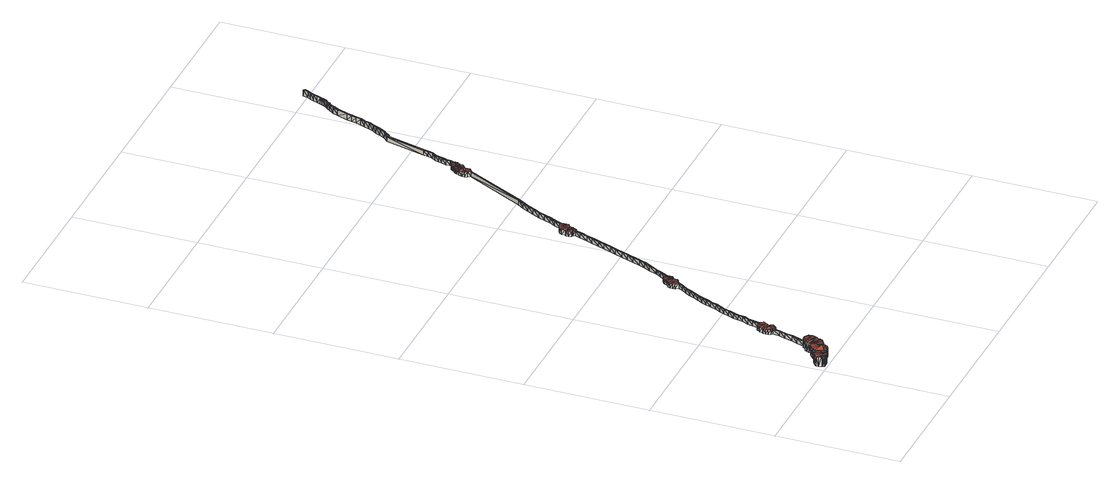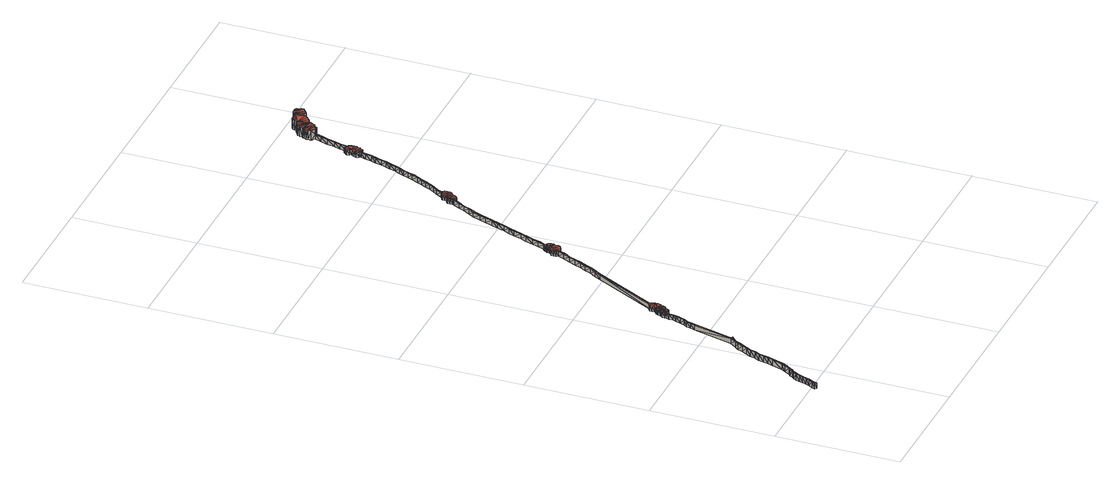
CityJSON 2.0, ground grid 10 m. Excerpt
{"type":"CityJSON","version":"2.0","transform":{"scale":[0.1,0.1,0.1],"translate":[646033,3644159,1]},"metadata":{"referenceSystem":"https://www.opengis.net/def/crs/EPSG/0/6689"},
"CityObjects":{
"otherconstruction1":{"type":"OtherConstruction","attributes":{"class":"08","function":"0801"},"geometry":[{"type":"MultiSurface","lod":"3","boundaries":[[[0,1,2]],[[0,3,1]],[[4,5,6]],[[7,8,9]],[[10,11,12]],[[13,10,14]],[[6,9,8]],[[15,16,7]],[[11,17,18]],[[12,14,10]],[[19,20,21]],[[22,23,19]],[[24,25,26]],[[27,24,28]],[[8,7,16]],[[29,30,15]],[[17,30,31]],[[18,12,11]],[[20,19,23]],[[32,33,22]],[[25,34,35]],[[26,28,24]],[[16,15,30]],[[31,18,17]],[[23,22,33]],[[36,37,32]],[[34,38,39]],[[35,26,25]],[[29,31,30]],[[40,41,4]],[[33,32,37]],[[42,43,36]],[[38,44,45]],[[39,35,34]],[[46,47,48]],[[49,50,46]],[[51,52,53]],[[54,55,53]],[[5,4,41]],[[56,57,40]],[[58,59,60]],[[61,58,62]],[[37,36,43]],[[63,64,42]],[[44,65,66]],[[45,39,38]],[[47,46,50]],[[67,68,49]],[[52,69,70]],[[51,53,55]],[[41,40,57]],[[71,72,56]],[[60,62,58]],[[73,74,75]],[[76,77,78]],[[43,42,64]],[[79,80,63]],[[65,81,82]],[[66,45,44]],[[50,49,68]],[[83,84,67]],[[69,84,85]],[[70,53,52]],[[86,87,88]],[[57,56,72]],[[89,90,71]],[[91,90,92]],[[28,75,74]],[[93,78,94]],[[61,95,96]],[[64,63,80]],[[97,98,79]],[[81,99,100]],[[82,66,65]],[[68,67,84]],[[85,70,69]],[[72,71,90]],[[92,59,91]],[[101,73,75]],[[94,78,77]],[[102,103,104]],[[105,96,95]],[[80,79,98]],[[106,107,97]],[[99,107,108]],[[100,82,81]],[[109,110,111]],[[112,113,114]],[[115,116,117]],[[54,118,55]],[[83,85,84]],[[119,120,14]],[[121,122,123]],[[124,88,87]],[[125,126,88]],[[48,127,128]],[[89,92,90]],[[120,129,14]],[[130,103,76]],[[73,93,94]],[[130,104,103]],[[131,96,102]],[[98,97,107]],[[108,100,99]],[[21,132,133]],[[134,111,135]],[[136,137,138]],[[139,136,140]],[[118,114,113]],[[141,142,115]],[[143,117,116]],[[144,48,47]],[[121,120,122]],[[145,123,122]],[[86,88,126]],[[146,126,147]],[[148,128,149]],[[62,150,61]],[[13,14,129]],[[93,73,101]],[[102,96,105]],[[106,108,107]],[[151,152,153]],[[154,133,153]],[[155,156,109]],[[157,158,155]],[[159,160,161]],[[3,159,1]],[[162,134,135]],[[117,163,164]],[[165,166,167]],[[168,166,169]],[[137,168,170]],[[138,140,136]],[[112,115,142]],[[163,117,143]],[[144,171,48]],[[113,172,118]],[[88,123,145]],[[123,88,124]],[[173,147,126]],[[149,128,127]],[[9,6,5]],[[131,102,104]],[[174,175,21]],[[74,27,28]],[[176,153,152]],[[177,154,153]],[[178,179,180]],[[156,155,158]],[[181,182,157]],[[160,183,184]],[[161,1,159]],[[185,162,135]],[[186,187,188]],[[189,164,190]],[[191,192,178]],[[165,169,166]],[[170,138,137]],[[193,194,180]],[[195,196,180]],[[141,115,117]],[[172,55,118]],[[173,126,125]],[[146,148,149]],[[77,76,103]],[[174,21,20]],[[153,133,132]],[[151,180,152]],[[158,157,182]],[[197,198,181]],[[183,198,199]],[[184,161,160]],[[200,187,201]],[[135,111,110]],[[202,188,187]],[[190,164,163]],[[167,191,178]],[[169,170,168]],[[193,180,196]],[[127,48,171]],[[148,146,147]],[[132,21,175]],[[152,180,179]],[[182,181,198]],[[199,184,183]],[[201,185,135]],[[203,186,189]],[[204,189,190]],[[191,167,166]],[[178,180,167]],[[122,120,119]],[[177,153,176]],[[205,206,109]],[[197,199,198]],[[185,201,187]],[[203,189,204]],[[167,180,194]],[[95,61,150]],[[205,109,156]],[[189,186,188]],[[115,112,114]],[[202,187,200]],[[110,109,206]],[[207,178,192]],[[208,209,210]],[[209,208,211]],[[211,208,212]],[[210,209,213]],[[214,215,216]],[[215,214,217]],[[216,215,218]],[[215,217,219]],[[218,215,220]],[[220,215,221]],[[215,219,222]],[[223,224,225]],[[224,223,226]],[[225,224,213]],[[225,213,222]],[[222,213,227]],[[215,222,228]],[[229,215,230]],[[215,229,221]],[[230,215,231]],[[213,209,227]],[[232,233,234]],[[233,232,235]],[[228,222,236]],[[233,235,237]],[[231,215,238]],[[233,237,239]],[[231,238,240]],[[231,240,241]],[[233,239,242]],[[241,240,243]],[[233,242,244]],[[233,244,212]],[[241,243,245]],[[246,212,247]],[[212,246,211]],[[247,212,244]],[[248,249,245]],[[139,248,250]],[[248,245,243]],[[236,222,251]],[[251,222,227]],[[249,248,139]],[[139,140,249]],[[140,252,249]],[[253,254,255]],[[256,257,258]],[[259,260,261]],[[262,263,264]],[[265,266,267]],[[2,265,0]],[[255,258,257]],[[268,269,256]],[[261,264,263]],[[270,271,262]],[[266,272,273]],[[267,0,265]],[[257,256,269]],[[274,269,275]],[[276,274,277]],[[278,276,279]],[[263,262,271]],[[280,281,270]],[[272,282,283]],[[273,267,266]],[[268,275,269]],[[277,279,276]],[[271,270,281]],[[284,285,280]],[[282,285,286]],[[283,273,272]],[[275,277,274]],[[287,288,253]],[[281,280,285]],[[286,283,282]],[[254,253,288]],[[289,290,287]],[[291,290,292]],[[292,293,291]],[[284,286,285]],[[294,295,259]],[[288,287,290]],[[296,291,293]],[[260,259,295]],[[297,298,294]],[[293,298,296]],[[289,292,290]],[[295,294,298]],[[258,255,254]],[[297,296,298]],[[264,261,260]],[[299,300,301]],[[301,302,299]],[[300,303,304]],[[305,299,302]],[[306,307,308]],[[309,310,306]],[[311,312,313]],[[313,314,311]],[[315,316,317]],[[318,319,315]],[[320,303,318]],[[304,301,300]],[[307,306,310]],[[321,322,309]],[[312,323,324]],[[325,311,314]],[[316,315,319]],[[320,304,303]],[[310,309,322]],[[326,327,321]],[[323,328,329]],[[324,313,312]],[[302,330,305]],[[319,318,303]],[[322,321,327]],[[331,332,326]],[[328,332,333]],[[329,324,323]],[[334,335,336]],[[337,338,339]],[[330,338,340]],[[341,317,316]],[[327,326,332]],[[333,329,328]],[[336,339,338]],[[340,305,330]],[[314,342,325]],[[331,333,332]],[[337,340,338]],[[343,344,334]],[[342,344,345]],[[346,308,307]],[[335,334,344]],[[345,325,342]],[[343,345,344]],[[339,336,335]],[[347,348,349]],[[348,350,349]],[[351,352,353]],[[352,351,354]],[[353,352,355]],[[355,352,356]],[[356,352,357]],[[357,352,358]],[[358,352,359]],[[358,359,360]],[[361,362,363]],[[362,361,364]],[[365,366,367]],[[366,365,368]],[[365,367,364]],[[364,367,369]],[[362,364,370]],[[359,371,360]],[[371,359,372]],[[364,369,370]],[[372,359,363]],[[370,369,373]],[[373,369,374]],[[372,363,362]],[[375,369,376]],[[369,375,374]],[[376,369,377]],[[376,378,379]],[[378,376,377]],[[376,379,380]],[[376,380,381]],[[376,381,382]],[[376,382,383]],[[376,383,384]],[[385,376,384]],[[376,385,386]],[[376,386,387]],[[387,386,388]],[[388,386,389]],[[388,389,390]],[[390,389,391]],[[390,391,392]],[[392,391,393]],[[392,394,395]],[[393,396,394]],[[394,392,393]],[[393,397,396]],[[398,399,400]],[[401,402,398]],[[403,404,405]],[[405,406,403]],[[407,408,409]],[[410,411,407]],[[412,413,414]],[[415,412,416]],[[399,398,402]],[[417,418,401]],[[404,419,420]],[[421,403,406]],[[408,407,411]],[[422,423,410]],[[413,424,425]],[[414,416,412]],[[402,401,418]],[[426,427,417]],[[419,427,428]],[[420,405,404]],[[411,410,423]],[[429,430,422]],[[424,431,432]],[[425,414,413]],[[418,417,427]],[[428,420,419]],[[423,422,430]],[[433,434,429]],[[431,435,436]],[[432,425,424]],[[406,437,421]],[[426,428,427]],[[430,429,434]],[[438,439,433]],[[435,440,441]],[[436,432,431]],[[442,443,444]],[[437,445,446]],[[447,400,399]],[[448,449,450]],[[451,452,450]],[[453,454,455]],[[456,453,457]],[[434,433,439]],[[458,459,438]],[[440,460,461]],[[441,436,435]],[[462,463,464]],[[409,465,466]],[[443,442,467]],[[468,469,467]],[[445,470,471]],[[446,421,437]],[[448,450,452]],[[472,473,451]],[[454,474,475]],[[455,457,453]],[[439,438,459]],[[476,477,458]],[[460,478,479]],[[461,441,440]],[[480,481,482]],[[483,464,463]],[[484,466,485]],[[486,487,468]],[[470,487,488]],[[471,446,445]],[[489,490,491]],[[452,451,473]],[[492,493,472]],[[474,493,494]],[[475,455,454]],[[495,496,497]],[[459,458,477]],[[498,499,476]],[[478,499,500]],[[479,461,460]],[[501,480,482]],[[502,503,504]],[[485,462,505]],[[505,484,485]],[[469,468,487]],[[488,471,470]],[[506,491,490]],[[507,400,508]],[[473,472,493]],[[494,475,474]],[[509,497,496]],[[510,511,512]],[[477,476,499]],[[500,479,478]],[[513,482,481]],[[514,504,501]],[[485,466,465]],[[463,503,483]],[[447,515,400]],[[486,488,487]],[[516,517,518]],[[506,519,491]],[[520,489,491]],[[521,522,520]],[[522,507,508]],[[492,494,493]],[[523,524,449]],[[525,526,527]],[[524,528,529]],[[530,531,532]],[[533,495,497]],[[534,535,349]],[[536,537,534]],[[538,539,540]],[[541,538,509]],[[416,512,511]],[[542,543,510]],[[498,500,499]],[[501,504,503]],[[502,483,503]],[[513,444,443]],[[481,544,513]],[[457,518,517]],[[545,519,546]],[[491,521,520]],[[547,449,524]],[[531,525,527]],[[548,549,550]],[[550,529,548]],[[551,552,553]],[[554,555,551]],[[527,532,531]],[[556,557,558]],[[559,495,533]],[[535,534,537]],[[560,561,536]],[[539,562,563]],[[540,509,538]],[[543,564,565]],[[566,510,512]],[[567,542,510]],[[568,409,408]],[[511,569,416]],[[505,462,464]],[[444,513,544]],[[570,516,571]],[[571,546,570]],[[545,572,519]],[[573,522,508]],[[547,450,449]],[[517,574,457]],[[575,527,550]],[[548,529,528]],[[552,551,555]],[[576,577,554]],[[578,579,576]],[[580,579,581]],[[582,530,583]],[[583,558,584]],[[585,495,586]],[[586,557,585]],[[537,536,561]],[[587,588,560]],[[562,588,589]],[[563,540,539]],[[590,565,564]],[[591,510,543]],[[415,416,569]],[[508,400,515]],[[570,546,519]],[[573,520,522]],[[456,457,574]],[[575,550,549]],[[592,593,565]],[[581,594,565]],[[555,554,577]],[[578,581,579]],[[595,596,590]],[[597,582,583]],[[584,558,557]],[[598,585,557]],[[561,560,588]],[[589,563,562]],[[567,510,566]],[[514,501,482]],[[572,491,519]],[[550,527,526]],[[592,565,594]],[[577,576,579]],[[580,590,596]],[[597,583,584]],[[556,598,557]],[[587,589,588]],[[496,599,509]],[[465,409,568]],[[528,524,523]],[[600,565,593]],[[581,590,580]],[[586,495,559]],[[541,509,599]],[[571,516,518]],[[601,553,552]],[[347,349,535]],[[590,581,565]],[[591,543,565]],[[583,530,532]],[[3,348,347]],[[3,0,348]],[[160,159,537]],[[535,537,159]],[[183,160,561]],[[537,561,160]],[[183,561,198]],[[588,198,561]],[[182,198,562]],[[588,562,198]],[[158,182,539]],[[562,539,182]],[[156,158,538]],[[539,538,158]],[[205,156,541]],[[538,541,156]],[[347,535,3]],[[159,3,535]],[[14,400,119]],[[507,119,400]],[[119,507,122]],[[522,122,507]],[[122,522,145]],[[521,145,522]],[[88,145,491]],[[521,491,145]],[[125,88,572]],[[491,572,88]],[[125,572,173]],[[545,173,572]],[[147,173,546]],[[545,546,173]],[[148,147,571]],[[546,571,147]],[[571,518,148]],[[128,148,518]],[[518,457,128]],[[48,128,457]],[[444,62,442]],[[60,442,62]],[[442,60,467]],[[59,467,60]],[[467,59,468]],[[92,468,59]],[[468,92,486]],[[71,488,89]],[[89,486,92]],[[486,89,488]],[[488,71,471]],[[56,471,71]],[[471,56,446]],[[40,446,56]],[[40,4,446]],[[421,446,4]],[[4,6,421]],[[403,421,6]],[[403,6,404]],[[8,404,6]],[[8,16,404]],[[419,16,427]],[[419,404,16]],[[30,427,16]],[[427,30,418]],[[17,418,30]],[[17,11,418]],[[402,418,11]],[[402,11,399]],[[10,399,11]],[[399,10,447]],[[13,447,10]],[[265,2,307]],[[266,265,310]],[[307,310,265]],[[310,322,266]],[[272,266,322]],[[282,272,327]],[[322,327,272]],[[327,332,282]],[[285,282,332]],[[281,285,328]],[[332,328,285]],[[271,281,323]],[[328,323,281]],[[312,263,323]],[[271,323,263]],[[311,261,312]],[[263,312,261]],[[261,311,259]],[[325,259,311]],[[259,325,294]],[[345,294,325]],[[297,294,343]],[[345,343,294]],[[343,334,297]],[[296,297,334]],[[291,296,336]],[[334,336,296]],[[290,291,338]],[[336,338,291]],[[338,330,290]],[[288,290,330]],[[254,288,302]],[[330,302,288]],[[258,254,301]],[[302,301,254]],[[304,256,301]],[[258,301,256]],[[268,256,320]],[[304,320,256]],[[275,268,318]],[[320,318,268]],[[277,275,315]],[[318,315,275]],[[279,277,317]],[[315,317,277]],[[2,350,307]],[[350,346,307]],[[278,279,341]],[[317,341,279]],[[415,569,174]],[[175,174,569]],[[132,175,511]],[[569,511,175]],[[153,132,510]],[[511,510,132]],[[153,510,151]],[[591,151,510]],[[151,591,180]],[[565,180,591]],[[565,600,180]],[[195,180,600]],[[196,195,593]],[[600,593,195]],[[193,196,592]],[[593,592,196]],[[193,592,194]],[[594,194,592]],[[581,167,594]],[[194,594,167]],[[267,306,0]],[[306,267,309]],[[273,309,267]],[[309,273,321]],[[283,321,273]],[[321,283,326]],[[286,326,283]],[[286,284,326]],[[331,326,284]],[[284,280,331]],[[333,331,280]],[[280,270,333]],[[329,333,270]],[[270,262,329]],[[324,329,262]],[[262,264,324]],[[313,324,264]],[[264,260,313]],[[314,313,260]],[[260,295,314]],[[342,314,295]],[[295,298,342]],[[344,342,298]],[[344,298,335]],[[293,335,298]],[[335,293,339]],[[292,339,293]],[[289,337,292]],[[339,292,337]],[[289,287,337]],[[340,337,287]],[[340,287,305]],[[253,305,287]],[[253,255,305]],[[299,305,255]],[[255,257,299]],[[300,299,257]],[[257,269,300]],[[303,300,269]],[[269,274,303]],[[319,303,274]],[[319,274,316]],[[276,316,274]],[[276,278,316]],[[341,316,278]],[[348,306,308]],[[348,0,306]],[[191,580,192]],[[596,192,580]],[[192,596,207]],[[595,207,596]],[[207,595,178]],[[590,178,595]],[[179,178,564]],[[590,564,178]],[[152,179,543]],[[564,543,179]],[[152,543,176]],[[542,176,543]],[[177,176,567]],[[542,567,176]],[[154,177,566]],[[567,566,177]],[[133,154,512]],[[566,512,154]],[[21,133,416]],[[512,416,133]],[[150,62,544]],[[444,544,62]],[[95,150,481]],[[544,481,150]],[[105,95,480]],[[481,480,95]],[[105,480,102]],[[501,102,480]],[[503,103,501]],[[102,501,103]],[[77,103,463]],[[503,463,103]],[[94,77,462]],[[463,462,77]],[[94,462,73]],[[485,73,462]],[[73,485,74]],[[465,74,485]],[[74,465,27]],[[568,27,465]],[[46,48,455]],[[457,455,48]],[[49,46,475]],[[455,475,46]],[[67,49,494]],[[475,494,49]],[[83,67,492]],[[494,492,67]],[[85,83,472]],[[492,472,83]],[[70,85,451]],[[472,451,85]],[[53,70,450]],[[451,450,70]],[[54,53,547]],[[450,547,53]],[[54,547,118]],[[524,118,547]],[[28,409,75]],[[466,75,409]],[[484,101,466]],[[75,466,101]],[[101,484,93]],[[505,93,484]],[[78,93,464]],[[505,464,93]],[[76,78,483]],[[464,483,78]],[[76,483,130]],[[502,130,483]],[[104,130,504]],[[502,504,130]],[[131,104,514]],[[504,514,104]],[[96,131,482]],[[514,482,131]],[[61,96,513]],[[482,513,96]],[[350,1,349]],[[350,2,1]],[[114,118,529]],[[524,529,118]],[[114,529,115]],[[550,115,529]],[[115,550,116]],[[526,116,550]],[[526,525,116]],[[143,116,525]],[[163,143,531]],[[525,531,143]],[[163,531,190]],[[530,190,531]],[[204,190,582]],[[530,582,190]],[[582,597,204]],[[203,204,597]],[[597,584,203]],[[186,203,584]],[[187,186,557]],[[584,557,186]],[[185,187,586]],[[557,586,187]],[[162,185,559]],[[586,559,185]],[[134,162,533]],[[559,533,162]],[[111,134,497]],[[533,497,134]],[[497,509,111]],[[109,111,509]],[[350,308,346]],[[350,348,308]],[[140,138,553]],[[551,553,138]],[[138,170,551]],[[554,551,170]],[[170,169,554]],[[576,554,169]],[[169,165,576]],[[578,576,165]],[[165,167,578]],[[581,578,167]],[[456,144,453]],[[47,453,144]],[[453,47,454]],[[50,454,47]],[[68,474,50]],[[454,50,474]],[[474,68,493]],[[84,493,68]],[[493,84,473]],[[69,473,84]],[[473,69,452]],[[52,452,69]],[[452,52,448]],[[51,448,52]],[[51,55,448]],[[449,448,55]],[[55,172,449]],[[523,449,172]],[[136,139,552]],[[601,552,139]],[[137,136,555]],[[552,555,136]],[[168,137,577]],[[555,577,137]],[[166,168,579]],[[577,579,168]],[[191,166,580]],[[579,580,166]],[[19,21,414]],[[416,414,21]],[[22,19,425]],[[414,425,19]],[[32,22,432]],[[425,432,22]],[[36,32,436]],[[432,436,32]],[[42,36,441]],[[436,441,36]],[[441,461,42]],[[63,42,461]],[[79,63,479]],[[461,479,63]],[[97,79,500]],[[479,500,79]],[[106,97,498]],[[500,498,97]],[[108,106,476]],[[498,476,106]],[[476,458,108]],[[100,108,458]],[[82,100,438]],[[458,438,100]],[[66,82,433]],[[438,433,82]],[[45,66,429]],[[433,429,66]],[[39,45,422]],[[429,422,45]],[[35,39,410]],[[422,410,39]],[[26,35,407]],[[410,407,35]],[[28,26,409]],[[407,409,26]],[[155,109,540]],[[509,540,109]],[[157,155,563]],[[540,563,155]],[[181,157,589]],[[563,589,157]],[[197,181,587]],[[589,587,181]],[[199,197,560]],[[587,560,197]],[[184,199,536]],[[560,536,199]],[[536,534,184]],[[161,184,534]],[[1,161,349]],[[534,349,161]],[[58,61,443]],[[513,443,61]],[[59,58,467]],[[443,467,58]],[[91,59,469]],[[467,469,59]],[[90,91,487]],[[469,487,91]],[[487,470,90]],[[72,90,470]],[[470,445,72]],[[57,72,445]],[[41,57,437]],[[445,437,57]],[[5,41,406]],[[437,406,41]],[[9,5,405]],[[406,405,5]],[[405,420,9]],[[7,9,420]],[[15,7,428]],[[420,428,7]],[[428,426,15]],[[29,15,426]],[[31,29,417]],[[426,417,29]],[[18,31,401]],[[417,401,31]],[[401,398,18]],[[12,18,398]],[[14,12,400]],[[398,400,12]],[[171,144,574]],[[456,574,144]],[[127,171,517]],[[574,517,171]],[[149,127,516]],[[517,516,127]],[[146,149,570]],[[516,570,149]],[[146,570,126]],[[519,126,570]],[[519,506,126]],[[86,126,506]],[[87,86,490]],[[506,490,86]],[[87,490,124]],[[489,124,490]],[[123,124,520]],[[489,520,124]],[[121,123,573]],[[520,573,123]],[[120,121,508]],[[573,508,121]],[[120,508,129]],[[515,129,508]],[[13,129,447]],[[515,447,129]],[[412,415,20]],[[174,20,415]],[[20,23,412]],[[413,412,23]],[[23,33,413]],[[424,413,33]],[[33,37,424]],[[431,424,37]],[[431,37,435]],[[43,435,37]],[[43,64,435]],[[440,435,64]],[[64,80,440]],[[460,440,80]],[[460,80,478]],[[98,478,80]],[[98,107,478]],[[499,478,107]],[[499,107,477]],[[99,477,107]],[[477,99,459]],[[81,459,99]],[[459,81,439]],[[65,439,81]],[[439,65,434]],[[44,434,65]],[[434,44,430]],[[38,430,44]],[[34,423,38]],[[430,38,423]],[[423,34,411]],[[25,411,34]],[[411,25,408]],[[24,408,25]],[[408,24,568]],[[27,568,24]],[[395,139,250]],[[139,395,394]],[[393,245,249]],[[245,393,391]],[[391,241,245]],[[241,391,389]],[[389,231,241]],[[231,389,386]],[[386,230,231]],[[230,386,385]],[[230,384,229]],[[384,230,385]],[[384,221,229]],[[221,384,383]],[[383,220,221]],[[220,383,382]],[[382,218,220]],[[218,382,381]],[[381,216,218]],[[216,381,380]],[[380,214,216]],[[214,380,379]],[[379,217,214]],[[217,379,378]],[[378,219,217]],[[219,378,377]],[[377,222,219]],[[222,377,369]],[[369,225,222]],[[225,369,367]],[[367,223,225]],[[223,367,366]],[[366,226,223]],[[226,366,368]],[[226,365,224]],[[365,226,368]],[[365,213,224]],[[213,365,364]],[[364,210,213]],[[210,364,361]],[[210,363,208]],[[363,210,361]],[[363,212,208]],[[212,363,359]],[[359,233,212]],[[233,359,352]],[[233,354,234]],[[354,233,352]],[[354,232,234]],[[232,354,351]],[[232,353,235]],[[353,232,351]],[[353,237,235]],[[237,353,355]],[[355,239,237]],[[239,355,356]],[[356,242,239]],[[242,356,357]],[[358,242,357]],[[242,358,244]],[[358,247,244]],[[247,358,360]],[[360,246,247]],[[246,360,371]],[[371,211,246]],[[211,371,372]],[[362,211,372]],[[211,362,209]],[[362,227,209]],[[227,362,370]],[[370,251,227]],[[251,370,373]],[[373,236,251]],[[236,373,374]],[[374,228,236]],[[228,374,375]],[[375,215,228]],[[215,375,376]],[[376,238,215]],[[238,376,387]],[[387,240,238]],[[240,387,388]],[[390,240,388]],[[240,390,243]],[[390,248,243]],[[248,390,392]],[[392,250,248]],[[250,392,395]],[[249,397,393]],[[249,252,397]],[[553,397,252]],[[252,140,553]],[[553,396,397]],[[601,139,394]],[[394,553,601]],[[394,396,553]],[[206,205,599]],[[541,599,205]],[[110,206,496]],[[599,496,206]],[[135,110,495]],[[496,495,110]],[[201,135,585]],[[495,585,135]],[[201,585,200]],[[598,200,585]],[[202,200,556]],[[598,556,200]],[[188,202,558]],[[556,558,202]],[[188,558,189]],[[583,189,558]],[[189,583,164]],[[532,164,583]],[[164,532,117]],[[527,117,532]],[[141,117,575]],[[527,575,117]],[[142,141,549]],[[575,549,141]],[[112,142,548]],[[549,548,142]],[[112,548,113]],[[528,113,548]],[[113,528,172]],[[523,172,528]]],"semantics":{"surfaces":[{"type":"GroundSurface"},{"type":"RoofSurface"},{"type":"WallSurface"}],"values":[0,0,0,0,0,0,0,0,0,0,0,0,0,0,0,0,0,0,0,0,0,0,0,0,0,0,0,0,0,0,0,0,0,0,0,0,0,0,0,0,0,0,0,0,0,0,0,0,0,0,0,0,0,0,0,0,0,0,0,0,0,0,0,0,0,0,0,0,0,0,0,0,0,0,0,0,0,0,0,0,0,0,0,0,0,0,0,0,0,0,0,0,0,0,0,0,0,0,0,0,0,0,0,0,0,0,0,0,0,0,0,0,0,0,0,0,0,0,0,0,0,0,0,0,0,0,0,0,0,0,0,0,0,0,0,0,0,0,0,0,0,0,0,0,0,0,0,0,0,0,0,0,0,0,0,0,0,0,0,0,0,0,0,0,0,0,0,0,0,0,0,0,0,0,0,0,0,0,0,0,0,0,0,0,0,0,0,0,0,0,0,0,0,0,0,0,0,0,0,0,0,0,0,0,0,0,0,0,0,0,0,0,0,0,0,0,0,0,0,0,0,0,0,0,0,0,0,0,0,0,0,0,0,0,0,0,0,0,0,0,0,0,0,0,0,0,0,0,0,0,0,0,0,0,0,0,0,0,0,0,0,0,0,0,0,0,0,0,0,0,0,0,0,0,0,0,0,0,0,0,0,0,0,0,0,0,0,0,0,0,0,0,0,0,0,0,1,1,1,1,1,1,1,1,1,1,1,1,1,1,1,1,1,1,1,1,1,1,1,1,1,1,1,1,1,1,1,1,1,1,1,1,1,1,1,1,1,1,1,1,1,1,1,1,1,1,1,1,1,1,1,1,1,1,1,1,1,1,1,1,1,1,1,1,1,1,1,1,1,1,1,1,1,1,1,1,1,1,1,1,1,1,1,1,1,1,1,1,1,1,1,1,1,1,1,1,1,1,1,1,1,1,1,1,1,1,1,1,1,1,1,1,1,1,1,1,1,1,1,1,1,1,1,1,1,1,1,1,1,1,1,1,1,1,1,1,1,1,1,1,1,1,1,1,1,1,1,1,1,1,1,1,1,1,1,1,1,1,1,1,1,1,1,1,1,1,1,1,1,1,1,1,1,1,1,1,1,1,1,1,1,1,1,1,1,1,1,1,1,1,1,1,1,1,1,1,1,1,1,1,1,1,1,1,1,1,1,1,1,1,1,1,1,1,1,1,1,1,1,1,1,1,1,1,1,1,1,1,1,1,1,1,1,1,1,1,1,1,1,1,1,1,1,1,1,1,1,1,1,1,1,1,1,1,1,1,1,1,1,1,1,1,1,1,1,1,1,1,1,1,1,1,1,1,1,1,1,1,1,1,1,1,1,1,1,1,1,1,1,1,1,1,2,2,2,2,2,2,2,2,2,2,2,2,2,2,2,2,2,2,2,2,2,2,2,2,2,2,2,2,2,2,2,2,2,2,2,2,2,2,2,2,2,2,2,2,2,2,2,2,2,2,2,2,2,2,2,2,2,2,2,2,2,2,2,2,2,2,2,2,2,2,2,2,2,2,2,2,2,2,2,2,2,2,2,2,2,2,2,2,2,2,2,2,2,2,2,2,2,2,2,2,2,2,2,2,2,2,2,2,2,2,2,2,2,2,2,2,2,2,2,2,2,2,2,2,2,2,2,2,2,2,2,2,2,2,2,2,2,2,2,2,2,2,2,2,2,2,2,2,2,2,2,2,2,2,2,2,2,2,2,2,2,2,2,2,2,2,2,2,2,2,2,2,2,2,2,2,2,2,2,2,2,2,2,2,2,2,2,2,2,2,2,2,2,2,2,2,2,2,2,2,2,2,2,2,2,2,2,2,2,2,2,2,2,2,2,2,2,2,2,2,2,2,2,2,2,2,2,2,2,2,2,2,2,2,2,2,2,2,2,2,2,2,2,2,2,2,2,2,2,2,2,2,2,2,2,2,2,2,2,2,2,2,2,2,2,2,2,2,2,2,2,2,2,2,2,2,2,2,2,2,2,2,2,2,2,2,2,2,2,2,2,2,2,2,2,2,2,2,2,2,2,2,2,2,2,2,2,2,2,2,2,2,2,2,2,2,2,2,2,2,2,2,2,2,2,2,2,2,2,2,2,2,2,2,2,2,2,2,2,2,2,2,2,2,2,2,2,2,2,2,2,2,2,2,2,2,2,2,2,2,2,2,2,2,2,2,2,2,2,2,2,2,2,2,2,2,2,2,2,2,2,2,2,2,2,2,2,2,2,2,2,2,2,2,2,2,2,2,2,2,2,2,2,2,2,2,2,2,2,2,2,2,2,2,2,2,2,2,2,2,2,2,2,2,2,2,2,2,2,2,2,2,2,2,2,2,2,2,2,2,2,2,2,2,2,2,2,2,2,2,2,2,2,2,2,2,2,2,2,2,2,2,2,2,2,2,2,2,2,2,2,2,2,2,2,2,2,2,2,2,2,2,2,2,2,2,2,2,2,2,2,2,2,2,2,2,2,2,2,2,2,2,2,2,2,2,2,2,2,2,2,2,2,2,2,2,2,2,2,2,2,2,2,2,2,2,2,2,2,2,2,2,2,2,2,2,2,2,2,2,2,2,2,2,2,2,2,2,2,2,2,2,2,2,2,2,2,2,2,2,2,2,2,2,2,2,2,2,2,2,2,2,2,2,2,2,2,2,2,2,2,2,2,2,2,2,2,2,2,2,2,2,2,2,2,2,2,2,2,2,2,2,2,2,2,2,2,2]}}]}
},
"vertices":[
[188,421,6],[179,390,6],[187,422,6],[180,389,6],[98,199,6],[97,199,6],[100,205,6],[101,210,6],[102,210,6],[99,205,6],[112,237,6],[110,232,6],[111,238,6],[114,243,6],[113,243,6],[103,216,6],[104,215,6],[108,226,6],[109,232,6],[41,73,6],[42,72,6],[40,68,6],[42,77,6],[43,77,6],[70,140,6],[67,136,6],[69,140,6],[72,144,6],[71,144,6],[105,221,6],[106,221,6],[107,227,6],[44,82,6],[45,81,6],[65,132,6],[66,136,6],[45,86,6],[46,86,6],[63,128,6],[64,132,6],[96,194,6],[95,194,6],[46,90,6],[47,90,6],[61,124,6],[62,128,6],[120,262,6],[121,261,6],[118,257,6],[123,267,6],[124,267,6],[136,292,6],[133,287,6],[135,293,6],[138,298,6],[139,297,6],[94,188,6],[93,189,6],[81,162,6],[84,167,6],[82,162,6],[78,157,6],[79,157,6],[48,95,6],[49,94,6],[59,120,6],[60,124,6],[125,272,6],[126,272,6],[131,282,6],[132,288,6],[92,183,6],[91,183,6],[75,146,6],[73,145,6],[69,146,6],[72,153,6],[76,149,6],[70,152,6],[49,99,6],[50,99,6],[57,115,6],[58,120,6],[127,277,6],[128,277,6],[130,283,6],[117,248,6],[117,247,6],[110,249,6],[90,177,6],[89,178,6],[86,173,6],[87,172,6],[69,150,6],[76,147,6],[79,154,6],[76,158,6],[51,103,6],[52,103,6],[55,111,6],[56,116,6],[69,148,6],[78,151,6],[76,151,6],[73,156,6],[79,152,6],[53,107,6],[54,107,6],[55,112,6],[171,363,6],[172,360,6],[169,364,6],[167,348,6],[166,347,6],[162,348,6],[161,350,6],[161,352,6],[166,353,6],[163,346,6],[112,244,6],[116,244,6],[116,245,6],[111,245,6],[116,246,6],[117,246,6],[111,250,6],[117,249,6],[120,253,6],[116,257,6],[115,243,6],[72,154,6],[74,157,6],[43,65,6],[38,68,6],[168,363,6],[171,359,6],[30,33,6],[32,38,6],[31,32,6],[28,27,6],[29,27,6],[167,352,6],[167,350,6],[162,355,6],[119,256,6],[110,247,6],[119,250,6],[112,255,6],[114,256,6],[120,251,6],[79,156,6],[41,61,6],[35,63,6],[42,63,6],[37,68,6],[172,366,6],[173,366,6],[172,369,6],[173,369,6],[179,385,6],[178,382,6],[178,386,6],[167,363,6],[163,356,6],[168,353,6],[36,49,6],[35,49,6],[37,55,6],[33,44,6],[34,44,6],[33,38,6],[120,255,6],[164,346,6],[111,253,6],[41,68,6],[42,67,6],[35,65,6],[36,66,6],[34,60,6],[34,62,6],[39,60,6],[173,373,6],[174,372,6],[176,379,6],[177,382,6],[166,361,6],[165,360,6],[166,360,6],[170,355,6],[169,354,6],[163,357,6],[36,55,6],[35,56,6],[41,56,6],[39,54,6],[41,59,6],[42,57,6],[174,376,6],[175,376,6],[175,379,6],[170,358,6],[171,358,6],[170,356,6],[164,359,6],[163,358,6],[172,363,6],[172,362,6],[34,58,6],[14,4,6],[13,11,6],[15,5,6],[10,12,6],[13,3,6],[16,6,6],[26,11,6],[21,19,6],[27,12,6],[25,10,6],[28,12,6],[24,10,6],[29,13,6],[29,14,6],[23,10,6],[22,6,6],[18,5,6],[23,8,6],[20,5,6],[13,13,6],[19,18,6],[30,15,6],[30,17,6],[31,18,6],[8,2,6],[11,2,6],[10,2,6],[7,2,6],[17,17,6],[6,3,6],[21,20,6],[6,4,6],[22,22,6],[31,19,6],[5,6,6],[23,24,6],[5,8,6],[32,21,6],[8,11,6],[7,10,6],[25,25,6],[32,22,6],[26,27,6],[15,15,6],[32,25,6],[219,485,6],[218,486,6],[220,488,6],[220,491,6],[221,491,6],[219,488,6],[205,461,6],[206,461,6],[204,457,6],[204,453,6],[203,453,6],[205,457,6],[191,426,6],[193,430,6],[192,426,6],[221,494,6],[222,494,6],[203,449,6],[202,449,6],[195,434,6],[194,429,6],[223,497,6],[222,497,6],[225,500,6],[224,500,6],[226,503,6],[225,504,6],[201,445,6],[200,445,6],[197,437,6],[196,433,6],[200,441,6],[199,441,6],[198,437,6],[218,483,6],[217,484,6],[216,481,6],[216,482,6],[214,480,6],[215,479,6],[213,477,6],[208,470,6],[209,470,6],[213,478,6],[210,474,6],[211,473,6],[220,488,11],[221,491,11],[219,488,11],[218,486,11],[222,494,11],[220,491,11],[219,485,11],[192,426,11],[191,426,11],[188,421,11],[194,429,11],[193,430,11],[204,457,11],[203,453,11],[205,457,11],[206,461,11],[224,500,11],[225,500,11],[225,504,11],[222,497,11],[223,497,11],[221,494,11],[196,433,11],[195,434,11],[202,449,11],[204,453,11],[205,461,11],[198,437,11],[197,437,11],[200,445,11],[203,449,11],[217,484,11],[200,441,11],[199,441,11],[201,445,11],[213,478,11],[213,477,11],[214,480,11],[216,481,11],[216,482,11],[215,479,11],[218,483,11],[226,503,11],[209,470,11],[210,474,11],[211,473,11],[208,470,11],[187,422,11],[180,389,10],[188,421,10],[179,390,10],[187,422,10],[8,2,14],[11,2,14],[7,2,14],[10,2,14],[6,3,14],[6,4,14],[5,6,14],[5,8,14],[13,3,14],[7,10,14],[15,5,14],[13,11,14],[14,4,14],[16,6,14],[18,5,14],[22,6,14],[23,8,14],[20,5,14],[23,10,14],[13,13,14],[8,11,14],[10,12,14],[15,15,14],[17,17,14],[19,18,14],[21,19,14],[24,10,14],[25,10,14],[26,11,14],[27,12,14],[28,12,14],[29,13,14],[29,14,14],[30,15,14],[30,17,14],[31,18,14],[21,20,14],[22,22,14],[31,19,14],[23,24,14],[32,21,14],[25,25,14],[32,22,14],[28,27,14],[26,27,14],[29,27,14],[32,25,14],[111,238,10],[112,237,10],[113,243,10],[109,232,10],[110,232,10],[100,205,10],[102,210,10],[99,205,10],[97,199,10],[69,140,10],[70,140,10],[71,144,10],[66,136,10],[67,136,10],[42,72,10],[43,77,10],[41,73,10],[41,68,10],[40,68,10],[107,227,10],[108,226,10],[104,215,10],[101,210,10],[98,199,10],[64,132,10],[65,132,10],[45,81,10],[42,77,10],[105,221,10],[106,221,10],[103,216,10],[62,128,10],[63,128,10],[46,86,10],[44,82,10],[60,124,10],[61,124,10],[47,90,10],[45,86,10],[95,194,10],[58,120,10],[59,120,10],[49,94,10],[46,90,10],[82,162,10],[81,162,10],[79,157,10],[93,189,10],[96,194,10],[114,243,10],[136,292,10],[139,297,10],[135,293,10],[132,288,10],[133,287,10],[121,261,10],[124,267,10],[120,262,10],[119,256,10],[118,257,10],[56,116,10],[57,115,10],[50,99,10],[48,95,10],[76,147,10],[76,149,10],[70,152,10],[73,145,10],[69,146,10],[84,167,10],[87,172,10],[86,173,10],[91,183,10],[94,188,10],[130,283,10],[131,282,10],[126,272,10],[123,267,10],[55,112,10],[55,111,10],[52,103,10],[49,99,10],[79,152,10],[79,154,10],[76,158,10],[72,153,10],[69,148,10],[75,146,10],[90,177,10],[89,178,10],[92,183,10],[117,246,10],[117,247,10],[110,249,10],[127,277,10],[128,277,10],[125,272,10],[171,359,10],[172,360,10],[169,364,10],[53,107,10],[54,107,10],[51,103,10],[78,151,10],[72,154,10],[76,151,10],[73,156,10],[69,150,10],[117,248,10],[112,244,10],[116,244,10],[171,363,10],[42,63,10],[43,65,10],[38,68,10],[78,157,10],[74,157,10],[115,243,10],[120,251,10],[120,253,10],[116,257,10],[117,249,10],[116,246,10],[110,247,10],[111,245,10],[164,346,10],[163,346,10],[162,355,10],[161,352,10],[166,353,10],[166,347,10],[162,348,10],[163,357,10],[163,356,10],[168,353,10],[168,363,10],[178,386,10],[179,385,10],[177,382,10],[178,382,10],[173,366,10],[173,369,10],[172,366,10],[172,363,10],[35,65,10],[35,63,10],[79,156,10],[111,253,10],[112,255,10],[138,298,10],[167,348,10],[167,350,10],[161,350,10],[31,32,10],[30,33,10],[29,27,10],[33,38,10],[32,38,10],[170,356,10],[166,360,10],[170,355,10],[167,363,10],[175,379,10],[176,379,10],[174,372,10],[172,369,10],[34,62,10],[39,60,10],[37,68,10],[36,66,10],[72,144,10],[42,67,10],[119,250,10],[114,256,10],[111,250,10],[116,245,10],[120,255,10],[167,352,10],[34,44,10],[33,44,10],[36,49,10],[35,49,10],[36,55,10],[37,55,10],[163,358,10],[169,354,10],[165,360,10],[171,358,10],[166,361,10],[174,376,10],[175,376,10],[173,373,10],[34,60,10],[41,61,10],[41,56,10],[42,57,10],[39,54,10],[34,58,10],[35,56,10],[164,359,10],[170,358,10],[172,362,10],[41,59,10],[28,27,10]
]}
